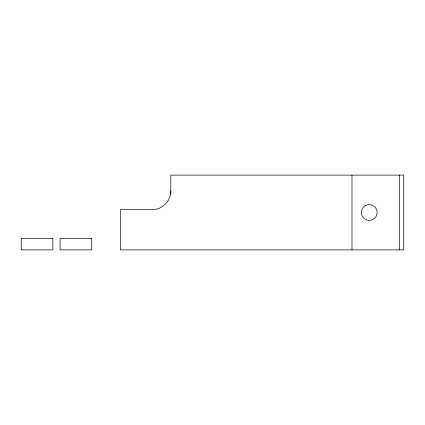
<?xml version="1.0" encoding="UTF-8"?>
<svg xmlns="http://www.w3.org/2000/svg" width="425" height="425" viewBox="0 0 425 425"><rect width="100%" height="100%" fill="white"/><g stroke="black" fill="none" stroke-linecap="round" stroke-linejoin="round"><path stroke-width="0.64" d="M170.797 191.027C171.009 200.967 162.143 209.833 152.203 209.626L120.472 209.626L120.472 249.889L403.75 249.889L403.75 175.111L170.797 175.111L170.797 193.906M399.436 175.111L399.436 249.889M351.985 175.111L351.985 249.889M365.282 205.652L363.646 206.906A7.91 7.91 0 0 0 373.192 219.348L374.829 218.094A7.91 7.91 0 0 0 365.282 205.652M52.886 238.383L21.25 238.383L21.25 249.889L52.886 249.889L52.886 238.383M91.71 238.383L60.074 238.383L60.074 249.889L91.71 249.889L91.71 238.383"/></g></svg>
